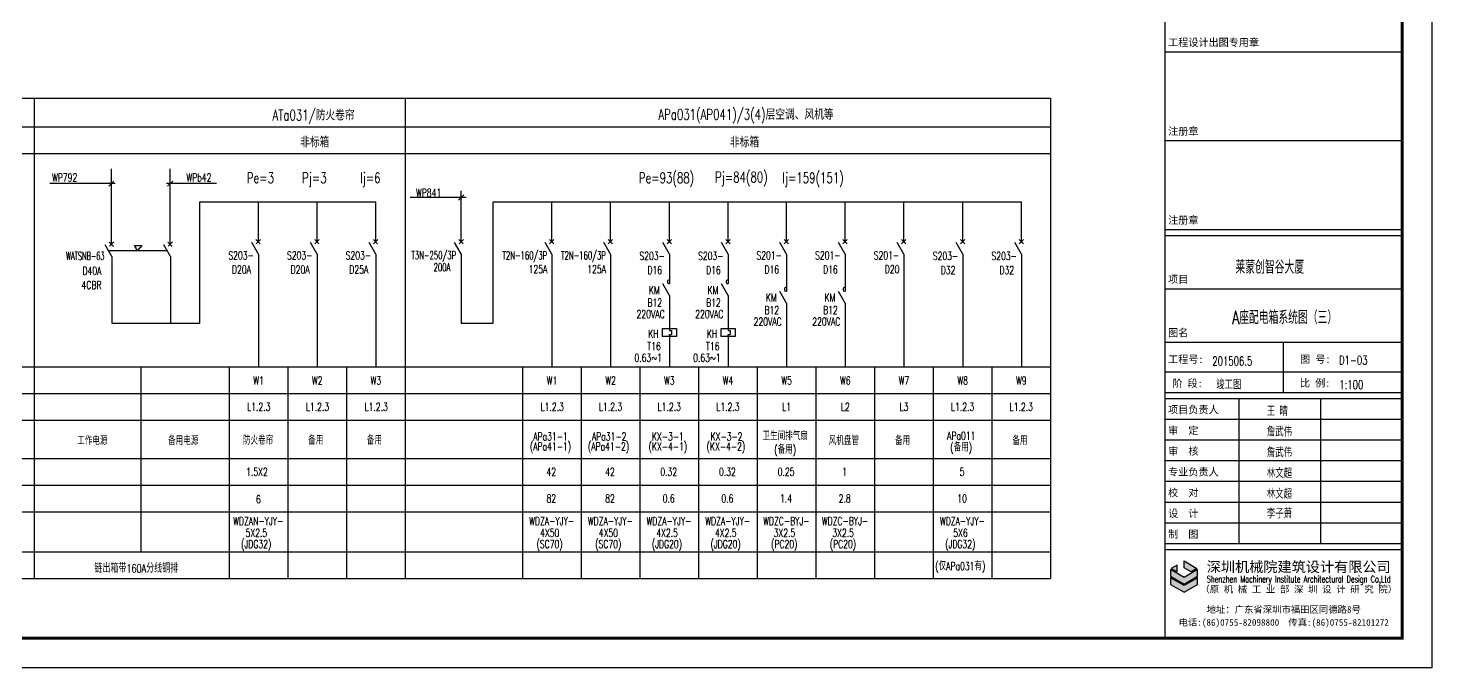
# Model space of a CAD drawing. Extents: x 1980812 to 2226895, y -554123 to 281606.
# Drawn here: x 2179522 to 2226895, y 76089 to 97689 of the extents above; entities that cross this region are included whole.
import ezdxf
from ezdxf.enums import TextEntityAlignment as Align

# ---------------------------------------------------------------- set-up
doc = ezdxf.new("R2010")
doc.units = 0
doc.header["$LTSCALE"] = 1000
doc.header["$MEASUREMENT"] = 0
doc.linetypes.add('DXXX', pattern=[4.5, 3, -1.5])
for name, color, linetype in [('1', 1, 'Continuous'), ('7', 7, 'Continuous'), ('DQ1', 1, 'Continuous'), ('DQ2', 2, 'Continuous'), ('DQ7', 7, 'Continuous'), ('TK', 1, 'Continuous'), ('ZYJ', 4, 'Continuous')]:
    doc.layers.add(name, color=color, linetype=linetype)
doc.styles.add('D8', font='txtw.shx', dxfattribs={"width": 0.7, "bigfont": 'hztxtw.shx'})
doc.styles.add('HEITI', font='simplex.shx', dxfattribs={"width": 0.6, "bigfont": 'hztxt.shx'})
doc.styles.add('SONGTI', font='', dxfattribs={"width": 1.1})
doc.styles.get('SONGTI').set_extended_font_data('NSimSun')

# ---------------------------------------------------------------- blocks, each defined once
blk = doc.blocks.new('ta1j')
at = {"layer": 'TK'}
h = blk.add_hatch(color=256, dxfattribs=at)
h.paths.add_polyline_path([(759.76, 32.47), (757.38, 33.84), (757.38, 36.11), (761.72, 33.6)])
h.paths.add_polyline_path([(753.03, 33.6), (754.99, 32.47), (754.99, 34.73)])
h.paths.add_polyline_path([(752.8, 30.95), (757.38, 28.31), (761.95, 30.95), (761.95, 33.21), (757.38, 30.57), (752.8, 33.21)])
h.paths.add_polyline_path([(757.38, 25.53), (761.95, 28.17), (761.95, 30.43), (757.38, 27.79), (752.8, 30.43), (752.8, 28.17)])
for p, q in [((751, 10), (751, 584)), ((831, 10), (831, 584)), ((751, 208), (831, 208)), ((751, 178), (831, 178)), ((751, 148), (831, 148)), ((751, 146), (831, 146)), ((751, 146), (831, 146)), ((751, 146), (831, 146)), ((751, 146), (831, 146)), ((751, 146), (831, 146)), ((751, 128), (831, 128)), ((751, 110), (831, 110)), ((790.87, 92.86), (790.87, 110)), ((751, 100), (831, 100)), ((751, 93), (831, 93)), ((751, 93), (831, 93)), ((751, 93), (831, 93)), ((751, 91), (831, 91)), ((776, 42), (776, 91)), ((803.5, 42), (803.5, 91)), ((751, 84), (831, 84)), ((751, 77), (831, 77)), ((751, 70), (831, 70)), ((751, 63), (831, 63)), ((751, 56), (831, 56)), ((751, 49), (831, 49)), ((751, 42), (831, 42)), ((751, 40), (831, 40)), ((831, 10), (751, 10))]:
    blk.add_line(p, q, dxfattribs=at)
for points in [[(-210, 594), (841, 594), (841, 0), (-210, 0)], [(752.8, 30.95), (757.38, 28.31), (761.95, 30.95), (761.95, 33.21), (757.38, 30.57), (752.8, 33.21)], [(753.03, 33.6), (754.99, 32.47), (754.99, 34.73)], [(759.76, 32.47), (757.38, 33.84), (757.38, 36.11), (761.72, 33.6)], [(757.38, 25.53), (761.95, 28.17), (761.95, 30.43), (757.38, 27.79), (752.8, 30.43), (752.8, 28.17)]]:
    blk.add_lwpolyline(points, close=True, dxfattribs=at)
at = {"layer": 'TK', "const_width": 1}
blk.add_lwpolyline([(831, 10), (831, 584), (-185, 584), (-185, 10)], close=True, dxfattribs=at)
at = {"layer": 'TK', "style": 'SONGTI'}
for s, p in [('\\M+5B9A4\\M+5B3CC\\M+5C9E8\\M+5BCC6\\M+5B3F6\\M+5CDBC\\M+5D7A8\\M+5D3C3\\M+5D5C2', (751.98, 209.92)), ('\\M+5D7A2\\M+5B2E1\\M+5D5C2', (751.98, 179.92)), ('\\M+5D7A2\\M+5B2E1\\M+5D5C2', (751.98, 149.92)), ('\\M+5CFEE\\M+5C4BF', (751.98, 129.92)), ('\\M+5CDBC\\M+5C3FB', (751.98, 111.92)), ('\\M+5B9A4\\M+5B3CC\\M+5BAC5:', (751.98, 102.94)), ('\\M+5B1C8 \\M+5C0FD:', (796.49, 94.92)), ('\\M+5CFEE\\M+5C4BF\\M+5B8BA\\M+5D4F0\\M+5C8CB', (751.98, 85.92)), ('\\M+5C9F3  \\M+5B6A8', (751.98, 78.92)), ('\\M+5C9F3  \\M+5BACB', (751.98, 71.92)), ('\\M+5D7A8\\M+5D2B5\\M+5B8BA\\M+5D4F0\\M+5C8CB', (751.98, 64.92)), ('\\M+5D0A3  \\M+5B6D4', (751.98, 57.92)), ('\\M+5C9E8  \\M+5BCC6', (751.98, 50.92)), ('\\M+5D6C6  \\M+5CDBC', (751.98, 43.92))]:
    blk.add_text(s, height=2.5, dxfattribs=at).set_placement(p)
for s, p in [('\\M+5CDBC \\M+5BAC5:', (801.66, 104.25)), ('\\M+5BDD7 \\M+5B6CE:', (758.53, 96.06))]:
    blk.add_text(s, height=2.5, dxfattribs=at).set_placement(p, align=Align.MIDDLE_CENTER)
for s, height, p in [('\\M+5C9EE\\M+5DBDA\\M+5BBFA\\M+5D0B5\\M+5D4BA\\M+5BDA8\\M+5D6FE\\M+5C9E8\\M+5BCC6\\M+5D3D0\\M+5CFDE\\M+5B9AB\\M+5CBBE', 3.5, (796.05, 32.38)), ('\\M+5A3A8\\M+5D4AD \\M+5BBFA \\M+5D0B5 \\M+5B9A4 \\M+5D2B5 \\M+5B2BF \\M+5C9EE \\M+5DBDA \\M+5C9E8 \\M+5BCC6 \\M+5D1D0 \\M+5BEBF \\M+5D4BA\\M+5A3A9', 2.28, (796.05, 25.43)), ('\\M+5B5D8\\M+5D6B7\\M+5A3BA\\M+5B9E3\\M+5B6AB\\M+5CAA1\\M+5C9EE\\M+5DBDA\\M+5CAD0\\M+5B8A3\\M+5CCEF\\M+5C7F8\\M+5CDAC\\M+5B5C2\\M+5C2B78\\M+5BAC5', 2.25625, (791, 18.6)), ('\\M+5B5E7\\M+5BBB0:(86)0755-82098800  \\M+5B4AB\\M+5D5E6:(86)0755-82101272', 2.2563, (791, 14.24))]:
    blk.add_text(s, height=height, dxfattribs=at).set_placement(p, align=Align.CENTER)
at = {"layer": 'TK', "style": 'HEITI', "width": 0.7}
blk.add_text('Shenzhen Machinery Institute Architectural Design Co,Ltd', height=2.29, dxfattribs=at).set_placement((796.05, 28.84), align=Align.CENTER)

msp = doc.modelspace()

# ---------------------------------------------------------------- linework, layer by layer
at = {"layer": '1'}
for p, q in [((2130224.9, 95326.8), (2179724.9, 95326.8)), ((2130224.9, 79110.1), (2179724.9, 79110.1))]:
    msp.add_line(p, q, dxfattribs=at)
at = {"layer": '7'}
for p, q in [((2130224.9, 94352.2), (2179724.9, 94352.2)), ((2130224.9, 93452.2), (2179724.9, 93452.2)), ((2130224.9, 86252.2), (2179724.9, 86252.2)), ((2130224.9, 85352.2), (2179724.9, 85352.2)), ((2130224.9, 84452.2), (2179724.9, 84452.2)), ((2130224.9, 83154.3), (2179724.9, 83154.3)), ((2130224.9, 82254.3), (2179724.9, 82254.3)), ((2130224.9, 81354.3), (2179724.9, 81354.3)), ((2130224.9, 80004.3), (2179724.9, 80004.3))]:
    msp.add_line(p, q, dxfattribs=at)
at = {"layer": 'DQ1'}
for p, q in [((2179724.9, 95326.8), (2192244.8, 95326.8)), ((2192244.8, 95326.8), (2214024.8, 95326.8)), ((2214024.8, 95326.8), (2214024.8, 79110.1)), ((2187212.7, 90548.4), (2187358.2, 90400.6)), ((2187213.9, 90404.1), (2187361.7, 90549.6)), ((2189192.7, 90548.4), (2189338.2, 90400.6)), ((2189193.9, 90404.1), (2189341.7, 90549.6)), ((2191172.7, 90548.4), (2191318.2, 90400.6)), ((2191173.9, 90404.1), (2191321.7, 90549.6)), ((2194062, 90550.9), (2194207.6, 90403.1)), ((2194063.3, 90406.6), (2194211.1, 90552.2)), ((2197112.7, 90548.4), (2197258.2, 90400.6)), ((2197113.9, 90404.1), (2197261.7, 90549.6)), ((2199092.7, 90548.4), (2199238.2, 90400.6)), ((2199093.9, 90404.1), (2199241.7, 90549.6)), ((2201084.4, 90548.4), (2201229.9, 90400.6)), ((2201085.6, 90404.1), (2201233.4, 90549.6)), ((2203064.4, 90548.4), (2203209.9, 90400.6)), ((2203065.6, 90404.1), (2203213.4, 90549.6)), ((2205032.7, 90548.4), (2205178.2, 90400.6)), ((2205033.9, 90404.1), (2205181.7, 90549.6)), ((2207012.7, 90548.4), (2207158.2, 90400.6)), ((2207013.9, 90404.1), (2207161.7, 90549.6)), ((2208992.7, 90548.4), (2209138.2, 90400.6)), ((2208993.9, 90404.1), (2209141.7, 90549.6)), ((2210984.4, 90548.4), (2211129.9, 90400.6)), ((2210985.6, 90404.1), (2211133.4, 90549.6)), ((2212964.4, 90548.4), (2213109.9, 90400.6)), ((2212965.6, 90404.1), (2213113.4, 90549.6)), ((2182344.8, 89981.2), (2182119.8, 90370.9)), ((2182262.7, 90467.5), (2182408.2, 90319.6)), ((2182263.9, 90323.2), (2182411.7, 90468.7)), ((2184324.8, 89981.2), (2184099.8, 90370.9)), ((2184242.7, 90467.5), (2184388.2, 90319.6)), ((2184243.9, 90323.2), (2184391.7, 90468.7)), ((2187294.8, 90062.1), (2187069.8, 90451.8)), ((2189274.8, 90062.1), (2189049.8, 90451.8)), ((2191254.8, 90062.1), (2191029.8, 90451.8)), ((2194134.8, 90064.6), (2193909.8, 90454.4)), ((2197194.8, 90062.1), (2196969.8, 90451.8)), ((2199174.8, 90062.1), (2198949.8, 90451.8)), ((2201166.5, 90062.1), (2200941.5, 90451.8)), ((2203146.5, 90062.1), (2202921.5, 90451.8)), ((2205114.8, 90062.1), (2204889.8, 90451.8)), ((2207094.8, 90062.1), (2206869.8, 90451.8)), ((2209074.8, 90062.1), (2208849.8, 90451.8)), ((2211066.5, 90062.1), (2210841.5, 90451.8)), ((2213046.5, 90062.1), (2212821.5, 90451.8)), ((2201166.5, 88661.4), (2200941.5, 89051.1)), ((2203146.5, 88661.4), (2202921.5, 89051.1)), ((2205114.8, 88407.9), (2204889.3, 88798.3)), ((2207094.8, 88407.9), (2206869.3, 88798.3)), ((2200934.1, 87544.8), (2201400.2, 87544.8)), ((2200934.1, 87274.8), (2200934.1, 87544.8)), ((2201400.2, 87274.8), (2200934.1, 87274.8)), ((2201166.8, 87544.8), (2201166.8, 87476.1)), ((2201166.8, 87476.1), (2201231.5, 87476.1)), ((2201166.8, 87346.8), (2201231.5, 87346.8)), ((2201166.8, 87266.1), (2201166.8, 87346.8)), ((2201231.5, 87476.1), (2201231.5, 87346.8)), ((2201231.5, 87416.8), (2201231.5, 87416.8)), ((2201400.2, 87544.8), (2201400.2, 87274.8)), ((2202914.1, 87544.8), (2203380.2, 87544.8)), ((2202914.1, 87274.8), (2202914.1, 87544.8)), ((2203380.2, 87274.8), (2202914.1, 87274.8)), ((2203146.8, 87544.8), (2203146.8, 87476.1)), ((2203146.8, 87476.1), (2203211.5, 87476.1)), ((2203146.8, 87346.8), (2203211.5, 87346.8)), ((2203146.8, 87266.1), (2203146.8, 87346.8)), ((2203211.5, 87476.1), (2203211.5, 87346.8)), ((2203211.5, 87416.8), (2203211.5, 87416.8)), ((2203380.2, 87544.8), (2203380.2, 87274.8)), ((2179724.9, 79110.1), (2192244.8, 79110.1)), ((2192244.8, 79110.1), (2214024.8, 79110.1))]:
    msp.add_line(p, q, dxfattribs=at)
for centre, radius in [((2201159.3, 89123), 65), ((2203139.3, 89123), 65), ((2205107.6, 88870.4), 65.1), ((2207087.6, 88870.4), 65.1)]:
    msp.add_arc(centre, radius, 90, 270, dxfattribs=at)
at = {"layer": 'DQ2'}
for p, q in [((2182335.4, 90393.6), (2182335.4, 92936.1)), ((2184315.4, 90393.6), (2184315.4, 92936.1)), ((2194134.8, 90478.9), (2194134.8, 92197.5)), ((2185314.8, 91823.3), (2191254.8, 91823.3)), ((2185314.8, 87730.6), (2185314.8, 91823.3)), ((2187294.8, 90474.5), (2187294.8, 91823.3)), ((2189274.8, 90474.5), (2189274.8, 91823.3)), ((2191254.8, 90474.5), (2191254.8, 91823.3)), ((2195214.8, 91823.3), (2213046.5, 91823.3)), ((2195214.8, 87730.6), (2195214.8, 91823.3)), ((2197194.8, 90474.5), (2197194.8, 91823.3)), ((2199174.8, 90474.5), (2199174.8, 91823.3)), ((2201166.5, 90474.5), (2201166.5, 91823.3)), ((2203146.5, 90474.5), (2203146.5, 91823.3)), ((2205114.8, 90474.5), (2205114.8, 91823.3)), ((2207094.8, 90474.5), (2207094.8, 91823.3)), ((2209074.8, 90474.5), (2209074.8, 91823.3)), ((2211066.5, 90474.5), (2211066.5, 91823.3)), ((2213046.5, 90474.5), (2213046.5, 91823.3)), ((2187294.8, 90062.1), (2187294.8, 86252.2)), ((2189274.8, 90062.1), (2189274.8, 86252.2)), ((2191254.8, 90062.1), (2191254.8, 86252.2)), ((2194134.8, 90064.6), (2194134.8, 87728.1)), ((2197194.8, 90062.1), (2197194.8, 86252.2)), ((2199174.8, 90062.1), (2199174.8, 86252.2)), ((2201166.5, 90062.1), (2201166.5, 89058.1)), ((2203146.5, 90062.1), (2203146.5, 89058.1)), ((2205114.8, 90062.1), (2205114.8, 88800.7)), ((2207094.8, 90062.1), (2207094.8, 88800.7)), ((2209074.8, 90062.1), (2209074.8, 86252.2)), ((2211066.5, 90062.1), (2211066.5, 86252.2)), ((2213046.5, 90062.1), (2213046.5, 86252.2)), ((2182344.8, 89981.2), (2182344.8, 87730.6)), ((2184324.8, 89981.2), (2184324.8, 87730.6)), ((2201166.5, 88661.4), (2201166.5, 87544.8)), ((2203146.5, 88661.4), (2203146.5, 87544.8)), ((2205114.8, 88407.9), (2205114.8, 86252.2)), ((2207094.8, 88407.9), (2207094.8, 86252.2)), ((2182344.8, 87730.6), (2185314.8, 87730.6)), ((2194134.8, 87728.1), (2195215.1, 87728.1)), ((2201166.5, 87274.8), (2201166.5, 86252.2)), ((2203146.5, 87274.8), (2203146.5, 86252.2))]:
    msp.add_line(p, q, dxfattribs=at)
at = {"layer": 'DQ7'}
for p, q in [((2179724.9, 95326.8), (2179724.9, 79110.1)), ((2192244.8, 95326.8), (2192244.8, 79110.1)), ((2179724.9, 94352.2), (2192244.8, 94352.2)), ((2192244.8, 94352.2), (2214024.8, 94352.2)), ((2179724.9, 93452.2), (2192244.8, 93452.2)), ((2192244.8, 93452.2), (2214024.8, 93452.2)), ((2182458.3, 92440.5), (2180252.6, 92440.5)), ((2185881.2, 92440.5), (2184195.3, 92440.5)), ((2194303.4, 91966.4), (2192414.9, 91966.4)), ((2179724.9, 86252.2), (2192244.8, 86252.2)), ((2183327, 86252.2), (2183327, 80004.3)), ((2186304.8, 86252.2), (2186304.8, 79110.1)), ((2188284.8, 86252.2), (2188284.8, 79110.1)), ((2190264.8, 86252.2), (2190264.8, 79110.1)), ((2192244.8, 86252.2), (2214024.8, 86252.2)), ((2196204.8, 86252.2), (2196204.8, 79110.1)), ((2198184.8, 86252.2), (2198184.8, 79110.1)), ((2200164.8, 86252.2), (2200164.8, 79110.1)), ((2202144.8, 86252.2), (2202144.8, 79110.1)), ((2204124.8, 86252.2), (2204124.8, 79110.1)), ((2206104.8, 86252.2), (2206104.8, 79110.1)), ((2208084.8, 86252.2), (2208084.8, 79110.1)), ((2210064.8, 86252.2), (2210064.8, 79110.1)), ((2212044.8, 86252.2), (2212044.8, 79110.1)), ((2179724.9, 85352.2), (2192244.8, 85352.2)), ((2192244.8, 85352.2), (2214024.8, 85352.2)), ((2179724.9, 84452.2), (2192244.8, 84452.2)), ((2192244.8, 84452.2), (2214024.8, 84452.2)), ((2179724.9, 83154.3), (2192244.8, 83154.3)), ((2192244.8, 83154.3), (2214024.8, 83154.3)), ((2179724.9, 82254.3), (2192244.8, 82254.3)), ((2192244.8, 82254.3), (2214024.8, 82254.3)), ((2179724.9, 81354.3), (2192244.8, 81354.3)), ((2192244.8, 81354.3), (2214024.8, 81354.3)), ((2179724.9, 80004.3), (2192244.8, 80004.3)), ((2192244.8, 80004.3), (2214024.8, 80004.3))]:
    msp.add_line(p, q, dxfattribs=at)
at = {"layer": 'DQ7', "color": 7}
for p, q in [((2182249.9, 92355), (2182420.9, 92526)), ((2184229.9, 92355), (2184400.9, 92526)), ((2194044.8, 91876.4), (2194224.8, 92056.4))]:
    msp.add_line(p, q, dxfattribs=at)
at = {"layer": 'ZYJ', "color": 7, "linetype": 'DXXX'}
msp.add_line((2182228.6, 90182.4), (2184208.6, 90182.4), dxfattribs=at)
at = {"layer": 'ZYJ', "color": 7}
for p, q in [((2183107.7, 90347.7), (2183357.2, 90347.7)), ((2183218.6, 90182.4), (2183107.7, 90347.7)), ((2183357.2, 90347.7), (2183218.6, 90182.4))]:
    msp.add_line(p, q, dxfattribs=at)

# ---------------------------------------------------------------- block references
at = {"layer": 'TK', "xscale": 100, "yscale": 100, "zscale": 100}
msp.add_blockref('ta1j', (2142794.5, 76089.2), dxfattribs=at)

# ---------------------------------------------------------------- texts
at = {"layer": '7', "color": 1, "style": 'D8', "width": 0.7}
msp.add_text('\\M+5C0B3\\M+5C3C9\\M+5B4B4\\M+5D6C7\\M+5B9C8\\M+5B4F3\\M+5CFC3', height=450, dxfattribs=at).set_placement((2220266, 89396.3))
at = {"layer": '7', "style": 'D8', "width": 0.7}
for s, p in [('201506.5', (2219483.2, 86299.1)), ('D1-03', (2223759, 86330.1)), ('\\M+5BFA2\\M+5B9A4\\M+5CDBC', (2219614.7, 85497)), ('1:100', (2223771.7, 85503.7)), ('\\M+5CDF5 \\M+5C7E7', (2221324, 84599.6)), ('\\M+5D5B2\\M+5CEE4\\M+5CEB0', (2221324.7, 83904.9)), ('\\M+5D5B2\\M+5CEE4\\M+5CEB0', (2221324.7, 83204.9)), ('\\M+5C1D6\\M+5CEC4\\M+5B3AC', (2221324.7, 82503.3)), ('\\M+5C1D6\\M+5CEC4\\M+5B3AC', (2221324.7, 81803.3)), ('\\M+5C0EE\\M+5D7D3\\M+5CFF4', (2221324.7, 81137.6))]:
    msp.add_text(s, height=300, dxfattribs=at).set_placement(p)
at = {"layer": 'DQ7', "style": 'D8', "width": 0.7}
for s, p in [('ATa031/\\M+5B7C0\\M+5BBF0\\M+5BEED\\M+5C1B1', (2189154.2, 94752.5)), ('APa031(AP041)/3(4)\\M+5B2E3\\M+5BFD5\\M+5B5F7\\M+5A1A2\\M+5B7E7\\M+5BBFA\\M+5B5C8', (2203746, 94775.7)), ('\\M+5B7C7\\M+5B1EA\\M+5CFE4', (2189196, 93842.4)), ('\\M+5B7C7\\M+5B1EA\\M+5CFE4', (2203697.6, 93842.4))]:
    msp.add_text(s, height=360, dxfattribs=at).set_placement(p, align=Align.MIDDLE_CENTER)
for s, height, p in [('Pe=93(88)', 360, (2200130.5, 92453.4)), ('Pj=84(80)', 360, (2202699.1, 92477.2)), ('Ij=159(151)', 360, (2204971.6, 92453.4)), ('WP792', 270, (2180332.1, 92509.1)), ('WPb42', 270, (2184866.5, 92509.1)), ('Pe=3', 360, (2186901.6, 92453.4)), ('Pj=3', 360, (2188765.7, 92453.4)), ('Ij=6', 360, (2190724.2, 92453.4)), ('WP841', 270, (2192611.7, 91996.9))]:
    msp.add_text(s, height=height, dxfattribs=at).set_placement(p)
at = {"layer": 'DQ7', "style": 'D8'}
for s, height, width, p in [('WATSNB-63', 270, 0.6, (2182098.2, 89863.9)), ('S203-', 270, 0.7, (2187137.6, 89880.2)), ('S203-', 270, 0.7, (2189117.6, 89880.2)), ('S203-', 270, 0.7, (2191097.6, 89880.2)), ('T3N-250/3P', 270, 0.63, (2193964.7, 89885.2)), ('T2N-160/3P', 270, 0.63, (2197037.6, 89880.2)), ('T2N-160/3P', 270, 0.63, (2199017.6, 89880.2)), ('S203-', 270, 0.7, (2201009.3, 89862.7)), ('S203-', 270, 0.7, (2202989.3, 89862.7)), ('S201-', 270, 0.7, (2204957.6, 89880.2)), ('S201-', 270, 0.7, (2206937.6, 89880.2)), ('S201-', 270.01, 0.7, (2208917.6, 89880.2)), ('S203-', 270, 0.7, (2210909.3, 89862.7)), ('S203-', 270, 0.7, (2212889.3, 89862.7)), ('D40A', 270, 0.7, (2181998.1, 89361)), ('D20A', 270, 0.7, (2187042.5, 89402.4)), ('D20A', 270, 0.7, (2189022.5, 89402.4)), ('D25A', 270, 0.7, (2191002.5, 89402.4)), ('200A', 270, 0.63, (2193775.3, 89481.8)), ('125A', 270, 0.7, (2197044.9, 89413.7)), ('125A', 270, 0.7, (2199024.9, 89413.7)), ('D16', 270, 0.7, (2200914.2, 89384.9)), ('D16', 270, 0.7, (2202894.2, 89384.9)), ('D16', 270, 0.7, (2204862.5, 89402.4)), ('D16', 270, 0.7, (2206842.5, 89402.4)), ('D20', 270, 0.7, (2208924.9, 89413.7)), ('D32', 270, 0.7, (2210814.2, 89384.9)), ('D32', 270, 0.7, (2212794.2, 89384.9)), ('4CBR', 270, 0.7, (2181998.1, 88879.5)), ('KM', 270, 0.7, (2200837, 88710.1)), ('KM', 270, 0.7, (2202817, 88710.1)), ('KM', 270, 0.7, (2204785.3, 88456.5)), ('KM', 270, 0.7, (2206765.3, 88456.5)), ('220VAC', 270, 0.7, (2201003.8, 87898.1)), ('B12', 270, 0.7, (2200914.2, 88287)), ('220VAC', 270, 0.7, (2202983.8, 87898.1)), ('B12', 270, 0.7, (2202894.2, 88287)), ('B12', 270, 0.7, (2204862.5, 88033.4)), ('B12', 270, 0.7, (2206842.5, 88033.4)), ('220VAC', 270, 0.7, (2204952.1, 87644.6)), ('220VAC', 270, 0.7, (2206932.1, 87644.6)), ('KH', 270, 0.7, (2200796.9, 87235.9)), ('KH', 270, 0.7, (2202776.9, 87235.9)), ('0.63~1', 270, 0.7, (2200908.4, 86423.9)), ('T16', 270, 0.7, (2200874.1, 86812.8)), ('0.63~1', 270, 0.7, (2202888.4, 86423.9)), ('T16', 270, 0.7, (2202854.1, 86812.8))]:
    msp.add_text(s, height=height, dxfattribs=dict(at, width=width)).set_placement(p, align=Align.RIGHT)
at = {"layer": 'DQ7', "color": 1, "style": 'D8', "width": 0.7}
msp.add_text('A\\M+5D7F9\\M+5C5E4\\M+5B5E7\\M+5CFE4\\M+5CFB5\\M+5CDB3\\M+5CDBC\\M+5A3A8\\M+5C8FD\\M+5A3A9', height=450, dxfattribs=at).set_placement((2221922.5, 87696.4), align=Align.CENTER)
at = {"layer": 'DQ7', "style": 'D8', "width": 0.7}
for s, height, p in [('W1', 270, (2187299.5, 85790.7)), ('W2', 270, (2189279.5, 85790.7)), ('W3', 270, (2191259.5, 85790.7)), ('W1', 270, (2197199.5, 85790.7)), ('W2', 270, (2199179.5, 85790.7)), ('W3', 270, (2201159.5, 85790.7)), ('W4', 270, (2203139.5, 85790.7)), ('W5', 270, (2205119.5, 85790.7)), ('W6', 270, (2207099.5, 85790.7)), ('W7', 270, (2209079.5, 85790.7)), ('W8', 270, (2211059.5, 85790.7)), ('W9', 270, (2213039.5, 85790.7)), ('L1.2.3', 270, (2187307.2, 84902.5)), ('L1.2.3', 270, (2189287.2, 84902.5)), ('L1.2.3', 270, (2191267.2, 84902.5)), ('L1.2.3', 270, (2197207.2, 84902.5)), ('L1.2.3', 270, (2199177.9, 84902.5)), ('L1.2.3', 270, (2201157.9, 84902.5)), ('L1.2.3', 270, (2203137.9, 84902.5)), ('L1', 270, (2205117.9, 84902.5)), ('L2', 270, (2207097.9, 84902.5)), ('L3', 270, (2209077.9, 84902.5)), ('L1.2.3', 270, (2211057.9, 84902.5)), ('L1.2.3', 270, (2213037.9, 84902.5)), ('\\M+5B9A4\\M+5D7F7\\M+5B5E7\\M+5D4B4', 270, (2181691.3, 83789)), ('\\M+5B1B8\\M+5D3C3\\M+5B5E7\\M+5D4B4', 270, (2184757.1, 83789)), ('\\M+5B7C0\\M+5BBF0\\M+5BEED\\M+5C1B1', 270, (2187281.9, 83803.3)), ('\\M+5B1B8\\M+5D3C3', 270, (2189229, 83803.3)), ('\\M+5B1B8\\M+5D3C3', 270, (2191209, 83803.3)), ('APa31-1', 270, (2197150.7, 83902.1)), ('APa31-2', 270, (2199130.7, 83902.1)), ('KX-3-1', 270, (2201110.7, 83902.1)), ('KX-3-2', 270, (2203090.7, 83902.1)), ('\\M+5CEC0\\M+5C9FA\\M+5BCE4\\M+5C5C5\\M+5C6F8\\M+5C9C8', 270, (2205070.7, 83951.3)), ('\\M+5B7E7\\M+5BBFA\\M+5C5CC\\M+5B9DC', 270, (2207050.7, 83791.8)), ('\\M+5B1B8\\M+5D3C3', 270, (2209030.7, 83791.8)), ('APa011', 270, (2211010.7, 83926.5)), ('\\M+5B1B8\\M+5D3C3', 270, (2212990.7, 83791.8)), ('(APa41-1)', 270, (2197150.7, 83546)), ('(APa41-2)', 270, (2199110.1, 83546)), ('(KX-4-1)', 270, (2201113.5, 83546)), ('(KX-4-2)', 270, (2203070.8, 83546)), ('(\\M+5B1B8\\M+5D3C3)', 270, (2205070.7, 83452.1)), ('(\\M+5B1B8\\M+5D3C3)', 270, (2211010.7, 83528.1)), ('1.5X2', 270, (2187247.3, 82709.2)), ('42', 270, (2197179.2, 82709.2)), ('42', 270, (2199159.2, 82709.2)), ('0.32', 270, (2201139.2, 82709.2)), ('0.32', 270, (2203119.2, 82709.2)), ('0.25', 270, (2205099.2, 82709.2)), ('1', 270, (2207079.2, 82709.2)), ('5', 270, (2211039.2, 82709.2)), ('6', 270, (2187291.2, 81782)), ('82', 270, (2197179.2, 81809.2)), ('82', 270, (2199159.2, 81809.2)), ('0.6', 270, (2201139.2, 81809.2)), ('0.6', 270, (2203119.2, 81809.2)), ('1.4', 270, (2205099.2, 81809.2)), ('2.8', 270, (2207079.2, 81809.2)), ('10', 270, (2211039.2, 81809.2)), ('WDZAN-YJY-', 270, (2187290.4, 81046.3)), ('WDZA-YJY-', 270, (2197190.4, 81046.3)), ('WDZA-YJY-', 270, (2199170.4, 81046.3)), ('WDZA-YJY-', 270, (2201150.4, 81046.3)), ('WDZA-YJY-', 270, (2203130.4, 81046.3)), ('WDZC-BYJ-', 270, (2205110.4, 81046.3)), ('WDZC-BYJ-', 270, (2207090.4, 81046.3)), ('WDZA-YJY-', 270, (2211050.4, 81046.3)), ('5X2.5', 270, (2187225.3, 80647.6)), ('4X50', 270, (2197125.3, 80647.6)), ('4X50', 270, (2199105.3, 80647.6)), ('4X2.5', 270, (2201085.3, 80647.6)), ('4X2.5', 270, (2203065.3, 80647.6)), ('3X2.5', 270, (2205045.3, 80647.6)), ('3X2.5', 270, (2207025.3, 80647.6)), ('5X6', 270, (2210985.3, 80647.6)), ('(JDG32)', 270, (2187219.7, 80251.1)), ('(SC70)', 270, (2197119.7, 80251.1)), ('(SC70)', 270, (2199099.7, 80251.1)), ('(JDG20)', 270, (2201079.7, 80251.1)), ('(JDG20)', 270, (2203059.7, 80251.1)), ('(PC20)', 270, (2205039.7, 80251.1)), ('(PC20)', 270, (2207019.7, 80251.1)), ('(JDG32)', 270, (2210979.7, 80251.1)), ('\\M+5C1B4\\M+5B3F6\\M+5CFE4\\M+5B4F8160A\\M+5B7D6\\M+5CFDF\\M+5CDAD\\M+5C5C5', 285.882, (2183173.5, 79486.1)), ('(\\M+5BDF6APa031\\M+5D3D0)', 270, (2210979.7, 79519.2))]:
    msp.add_text(s, height=height, dxfattribs=at).set_placement(p, align=Align.MIDDLE)

doc.saveas('drawing.dxf')
